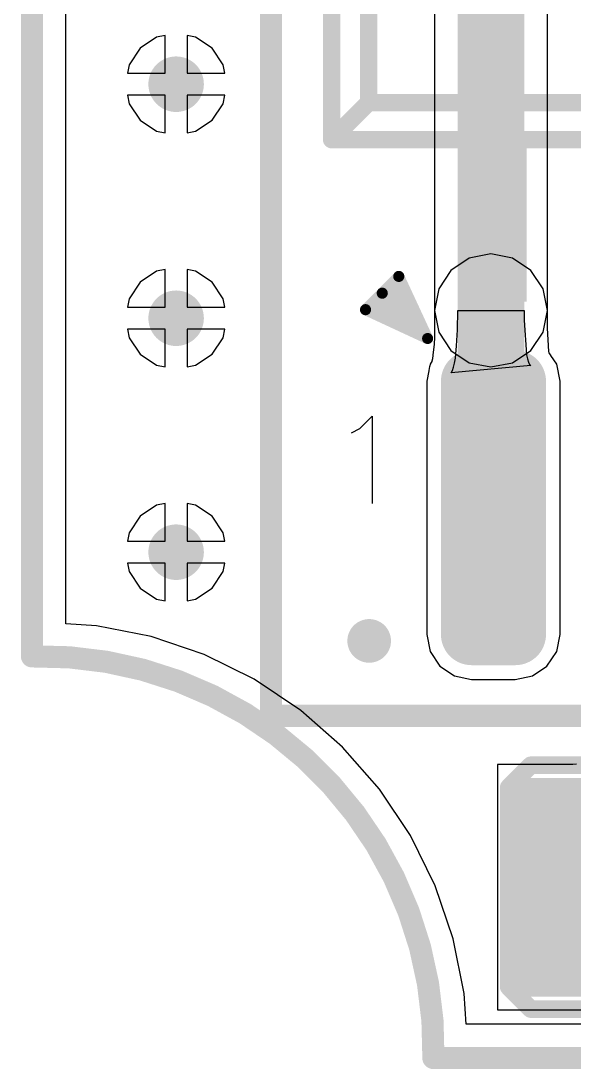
# Model space of a CAD drawing. Header units: millimetres. Extents: x 84.4 to 173.9, y 144 to 177.
# Drawn here: x 84.41 to 90.74, y 143.98 to 155.98 of the extents above; entities that cross this region are included whole.
import ezdxf

# ---------------------------------------------------------------- set-up
doc = ezdxf.new("R2010")
doc.units = ezdxf.units.MM
for name, color, linetype in [('BottomLayer', 5, 'Continuous'), ('KeepOutLayer', 6, 'Continuous'), ('Mechanical1', 6, 'Continuous'), ('MultiLayer', 9, 'Continuous'), ('TopLayer', 1, 'Continuous'), ('TopOverlay', 2, 'Continuous'), ('TopPaste', 8, 'Continuous'), ('TopSolder', 216, 'Continuous'), ('ViaHoleLayer', 16, 'Continuous')]:
    doc.layers.add(name, color=color, linetype=linetype)

# ---------------------------------------------------------------- blocks, each defined once
blk = doc.blocks.new('TO263_3')
at = {"layer": 'TopLayer', "const_width": 0.25}
for points in [[(-3.394, -4.519, 1), (-3.144, -4.519, 1)], [(-2.894, -4.519, 1), (-2.644, -4.519, 1)], [(-3.394, -7.419, 1), (-3.144, -7.419, 1)], [(-2.894, -7.419, 1), (-2.644, -7.419, 1)]]:
    blk.add_lwpolyline(points, format="xyb", close=True, dxfattribs=at)
at = {"layer": 'TopLayer'}
for points in [[(-3.269, -7.669), (-2.769, -7.669), (-3.269, -4.269), (-2.769, -4.269)], [(-3.519, -7.419), (-2.519, -7.419), (-3.519, -4.519), (-2.519, -4.519)]]:
    blk.add_solid(points, dxfattribs=at)
at = {"layer": 'TopOverlay'}
for p, q in [((-4.549, -5.061), (-4.407, -4.918)), ((-4.407, -4.918), (-4.407, -5.918)), ((-4.645, -5.109), (-4.549, -5.061))]:
    blk.add_line(p, q, dxfattribs=at)
for points, const_width in [([(-5.568, -8.35), (-5.568, 9.65)], 0.254), ([(-4.873, -1.753), (-4.873, 6.926)], 0.2), ([(-4.45, -1.329), (-4.45, 6.502)], 0.2), ([(-4.873, -1.753), (-4.45, -1.329)], 0.2), ([(-4.45, -1.329), (5.287, -1.329)], 0.2), ([(-4.873, -1.753), (5.71, -1.753)], 0.2), ([(-4.293, -3.511), (-4.104, -3.319)], 0.127), ([(-4.104, -3.319), (-3.774, -4.03)], 0.127), ([(-4.485, -3.7), (-4.293, -3.511)], 0.127), ([(-4.293, -3.511), (-3.774, -4.03)], 0.127), ([(-4.155, -3.497), (-3.977, -3.675)], 0.178), ([(-4.307, -3.649), (-4.129, -3.827)], 0.178), ([(-4.485, -3.7), (-3.774, -4.03)], 0.127), ([(-5.568, -8.35), (6.432, -8.35)], 0.254)]:
    blk.add_lwpolyline(points, dxfattribs=dict(at, const_width=const_width))
for points, const_width in [([(-4.5, -1.329, 1), (-4.4, -1.329, 1)], 0.1), ([(-4.5, -1.329, 1), (-4.4, -1.329, 1)], 0.1), ([(-4.5, -1.329, 1), (-4.4, -1.329, 1)], 0.1), ([(-4.923, -1.753, 1), (-4.823, -1.753, 1)], 0.1), ([(-4.923, -1.753, 1), (-4.823, -1.753, 1)], 0.1), ([(-4.923, -1.753, 1), (-4.823, -1.753, 1)], 0.1), ([(-4.136, -3.319, 1), (-4.072, -3.319, 1)], 0.0635), ([(-4.136, -3.319, 1), (-4.072, -3.319, 1)], 0.0635), ([(-4.325, -3.511, 1), (-4.261, -3.511, 1)], 0.0635), ([(-4.325, -3.511, 1), (-4.261, -3.511, 1)], 0.0635), ([(-4.325, -3.511, 1), (-4.261, -3.511, 1)], 0.0635), ([(-4.199, -3.497, 1), (-4.11, -3.497, 1)], 0.0889), ([(-4.351, -3.649, 1), (-4.263, -3.649, 1)], 0.0889), ([(-4.021, -3.675, 1), (-3.932, -3.675, 1)], 0.0889), ([(-4.517, -3.7, 1), (-4.453, -3.7, 1)], 0.0635), ([(-4.517, -3.7, 1), (-4.453, -3.7, 1)], 0.0635), ([(-4.174, -3.827, 1), (-4.085, -3.827, 1)], 0.0889), ([(-3.805, -4.03, 1), (-3.742, -4.03, 1)], 0.0635), ([(-3.805, -4.03, 1), (-3.742, -4.03, 1)], 0.0635), ([(-3.805, -4.03, 1), (-3.742, -4.03, 1)], 0.0635), ([(-4.318, -7.493, 1), (-4.568, -7.493, 1)], 0.25), ([(-4.631, -7.493, 1), (-4.506, -7.493, 1)], 0.125), ([(-4.38, -7.493, 1), (-4.256, -7.493, 1)], 0.125), ([(-5.632, -8.35, 1), (-5.505, -8.35, 1)], 0.127), ([(-5.632, -8.35, 1), (-5.505, -8.35, 1)], 0.127)]:
    blk.add_lwpolyline(points, format="xyb", close=True, dxfattribs=dict(at, const_width=const_width))
blk.add_solid([(-3.399, -3.607), (-2.64, -3.607), (-3.399, -1.728), (-2.64, -1.728)], dxfattribs=at)
at = {"layer": 'TopPaste', "const_width": 0.25}
for points in [[(-3.394, -4.519, 1), (-3.144, -4.519, 1)], [(-2.894, -4.519, 1), (-2.644, -4.519, 1)], [(-3.394, -7.419, 1), (-3.144, -7.419, 1)], [(-2.894, -7.419, 1), (-2.644, -7.419, 1)]]:
    blk.add_lwpolyline(points, format="xyb", close=True, dxfattribs=at)
at = {"layer": 'TopPaste'}
for points in [[(-3.269, -7.669), (-2.769, -7.669), (-3.269, -4.269), (-2.769, -4.269)], [(-3.519, -7.419), (-2.519, -7.419), (-3.519, -4.519), (-2.519, -4.519)]]:
    blk.add_solid(points, dxfattribs=at)
at = {"layer": 'TopSolder', "const_width": 0.352}
for points in [[(-3.445, -4.519, 1), (-3.093, -4.519, 1)], [(-2.945, -4.519, 1), (-2.593, -4.519, 1)], [(-3.445, -7.419, 1), (-3.093, -7.419, 1)], [(-2.945, -7.419, 1), (-2.593, -7.419, 1)]]:
    blk.add_lwpolyline(points, format="xyb", close=True, dxfattribs=at)
at = {"layer": 'TopSolder'}
for points in [[(-3.269, -7.771), (-2.769, -7.771), (-3.269, -4.167), (-2.769, -4.167)], [(-3.621, -7.419), (-2.417, -7.419), (-3.621, -4.519), (-2.417, -4.519)]]:
    blk.add_solid(points, dxfattribs=at)
blk = doc.blocks.new('DIO_SMD_106_17')
at = {"layer": 'Mechanical1', "const_width": 0.1}
for points in [[(0.127, -0.2), (0.127, 0.2)], [(-0.073, 0), (0.327, 0)]]:
    blk.add_lwpolyline(points, dxfattribs=at)
at = {"layer": 'Mechanical1', "const_width": 0.05}
for points in [[(0.102, 0.2, 1), (0.152, 0.2, 1)], [(-0.098, 0, 1), (-0.048, 0, 1)], [(0.302, 0, 1), (0.352, 0, 1)], [(0.102, -0.2, 1), (0.152, -0.2, 1)]]:
    blk.add_lwpolyline(points, format="xyb", close=True, dxfattribs=at)
at = {"layer": 'TopLayer'}
for points in [[(-0.889, 1.15), (-3.175, 1.15), (-0.889, -1.15), (-3.175, -1.15)], [(3.175, 1.15), (0.889, 1.15), (3.175, -1.15), (0.889, -1.15)]]:
    blk.add_solid(points, dxfattribs=at)
at = {"layer": 'TopOverlay', "const_width": 0.2}
for points in [[(-3.302, 1.143), (-3.048, 1.397)], [(-3.048, 1.397), (-1.073, 1.397)], [(1.327, 1.397), (3.429, 1.397)], [(3.429, -1.397), (3.429, 1.397)], [(-3.302, -1.143), (-3.302, 1.143)], [(-0.257, -0.627), (-0.257, 0.373)], [(-0.157, -0.127), (0.343, 0.373)], [(0.343, -0.627), (0.343, 0.373)], [(0.243, -0.427), (0.243, 0.173)], [(0.093, -0.277), (0.093, 0.023)], [(-0.157, -0.127), (0.343, -0.627)], [(-3.302, -1.143), (-3.048, -1.397)], [(-3.048, -1.397), (-1.073, -1.397)], [(1.327, -1.397), (3.429, -1.397)]]:
    blk.add_lwpolyline(points, dxfattribs=at)
at = {"layer": 'TopOverlay', "const_width": 0.1}
for points in [[(-3.098, 1.397, 1), (-2.998, 1.397, 1)], [(-3.098, 1.397, 1), (-2.998, 1.397, 1)], [(-1.123, 1.397, 1), (-1.023, 1.397, 1)], [(1.277, 1.397, 1), (1.377, 1.397, 1)], [(3.379, 1.397, 1), (3.479, 1.397, 1)], [(3.379, 1.397, 1), (3.479, 1.397, 1)], [(-3.352, 1.143, 1), (-3.252, 1.143, 1)], [(-3.352, 1.143, 1), (-3.252, 1.143, 1)], [(-0.307, 0.373, 1), (-0.207, 0.373, 1)], [(0.293, 0.373, 1), (0.393, 0.373, 1)], [(0.293, 0.373, 1), (0.393, 0.373, 1)], [(0.193, 0.173, 1), (0.293, 0.173, 1)], [(0.043, 0.023, 1), (0.143, 0.023, 1)], [(-0.207, -0.127, 1), (-0.107, -0.127, 1)], [(-0.207, -0.127, 1), (-0.107, -0.127, 1)], [(0.043, -0.277, 1), (0.143, -0.277, 1)], [(0.193, -0.427, 1), (0.293, -0.427, 1)], [(-0.307, -0.627, 1), (-0.207, -0.627, 1)], [(0.293, -0.627, 1), (0.393, -0.627, 1)], [(0.293, -0.627, 1), (0.393, -0.627, 1)], [(-3.352, -1.143, 1), (-3.252, -1.143, 1)], [(-3.352, -1.143, 1), (-3.252, -1.143, 1)], [(-3.098, -1.397, 1), (-2.998, -1.397, 1)], [(-3.098, -1.397, 1), (-2.998, -1.397, 1)], [(-1.123, -1.397, 1), (-1.023, -1.397, 1)], [(1.277, -1.397, 1), (1.377, -1.397, 1)], [(3.379, -1.397, 1), (3.479, -1.397, 1)], [(3.379, -1.397, 1), (3.479, -1.397, 1)]]:
    blk.add_lwpolyline(points, format="xyb", close=True, dxfattribs=at)
at = {"layer": 'TopPaste'}
for points in [[(-0.889, 1.15), (-3.175, 1.15), (-0.889, -1.15), (-3.175, -1.15)], [(3.175, 1.15), (0.889, 1.15), (3.175, -1.15), (0.889, -1.15)]]:
    blk.add_solid(points, dxfattribs=at)
at = {"layer": 'TopSolder'}
for points in [[(-0.787, 1.252), (-3.277, 1.252), (-0.787, -1.252), (-3.277, -1.252)], [(3.277, 1.252), (0.787, 1.252), (3.277, -1.252), (0.787, -1.252)]]:
    blk.add_solid(points, dxfattribs=at)

msp = doc.modelspace()

# ---------------------------------------------------------------- linework, layer by layer
at = {"layer": 'BottomLayer'}
for p, q in [((90.439, 152.666), (90.439, 163.258)), ((89.144, 162.99), (89.144, 152.666)), ((84.922, 149.079), (84.922, 156.72)), ((85.962, 155.795), (85.773, 155.669)), ((86.058, 155.814), (85.962, 155.795)), ((86.058, 155.384), (86.058, 155.814)), ((86.408, 155.795), (86.312, 155.814)), ((86.312, 155.814), (86.312, 155.384)), ((86.597, 155.669), (86.408, 155.795)), ((85.773, 155.669), (85.647, 155.48)), ((86.723, 155.48), (86.597, 155.669)), ((85.647, 155.48), (85.628, 155.384)), ((86.742, 155.384), (86.723, 155.48)), ((85.628, 155.384), (86.058, 155.384)), ((86.312, 155.384), (86.742, 155.384)), ((86.058, 155.13), (85.628, 155.13)), ((85.628, 155.13), (85.647, 155.034)), ((86.058, 154.7), (86.058, 155.13)), ((86.742, 155.13), (86.312, 155.13)), ((86.312, 155.13), (86.312, 154.7)), ((86.723, 155.034), (86.742, 155.13)), ((85.647, 155.034), (85.773, 154.845)), ((86.597, 154.845), (86.723, 155.034)), ((85.773, 154.845), (85.962, 154.719)), ((86.408, 154.719), (86.597, 154.845)), ((85.962, 154.719), (86.058, 154.7)), ((86.312, 154.7), (86.408, 154.719)), ((85.962, 153.116), (85.773, 152.989)), ((86.058, 153.135), (85.962, 153.116)), ((86.058, 152.704), (86.058, 153.135)), ((86.408, 153.116), (86.312, 153.135)), ((86.312, 153.135), (86.312, 152.704)), ((86.597, 152.989), (86.408, 153.116)), ((85.773, 152.989), (85.647, 152.8)), ((86.723, 152.8), (86.597, 152.989)), ((85.647, 152.8), (85.628, 152.704)), ((86.742, 152.704), (86.723, 152.8)), ((85.628, 152.704), (86.058, 152.704)), ((86.312, 152.704), (86.742, 152.704)), ((89.144, 152.666), (89.194, 152.418)), ((90.39, 152.418), (90.439, 152.666)), ((86.058, 152.45), (85.628, 152.45)), ((85.628, 152.45), (85.647, 152.354)), ((86.058, 152.02), (86.058, 152.45)), ((86.742, 152.45), (86.312, 152.45)), ((86.312, 152.45), (86.312, 152.02)), ((86.723, 152.354), (86.742, 152.45)), ((85.647, 152.354), (85.773, 152.165)), ((86.597, 152.165), (86.723, 152.354)), ((89.194, 152.418), (89.334, 152.208)), ((90.25, 152.208), (90.39, 152.418)), ((89.334, 152.208), (89.544, 152.068)), ((90.04, 152.068), (90.25, 152.208)), ((85.773, 152.165), (85.962, 152.039)), ((86.408, 152.039), (86.597, 152.165)), ((89.544, 152.068), (89.792, 152.019)), ((89.792, 152.019), (90.04, 152.068)), ((85.962, 152.039), (86.058, 152.02)), ((86.312, 152.02), (86.408, 152.039)), ((85.962, 150.436), (85.773, 150.31)), ((86.058, 150.455), (85.962, 150.436)), ((86.058, 150.025), (86.058, 150.455)), ((86.408, 150.436), (86.312, 150.455)), ((86.312, 150.455), (86.312, 150.025)), ((86.597, 150.31), (86.408, 150.436)), ((85.773, 150.31), (85.647, 150.121)), ((86.723, 150.121), (86.597, 150.31)), ((85.647, 150.121), (85.628, 150.025)), ((85.628, 150.025), (86.058, 150.025)), ((86.312, 150.025), (86.742, 150.025)), ((86.742, 150.025), (86.723, 150.121)), ((86.058, 149.771), (85.628, 149.771)), ((85.628, 149.771), (85.647, 149.675)), ((85.647, 149.675), (85.773, 149.486)), ((86.058, 149.34), (86.058, 149.771)), ((86.742, 149.771), (86.312, 149.771)), ((86.312, 149.771), (86.312, 149.34)), ((86.597, 149.486), (86.723, 149.675)), ((86.723, 149.675), (86.742, 149.771)), ((85.773, 149.486), (85.962, 149.359)), ((86.408, 149.359), (86.597, 149.486)), ((85.962, 149.359), (86.058, 149.34)), ((86.312, 149.34), (86.408, 149.359)), ((85.272, 149.056), (84.922, 149.079)), ((85.9, 148.931), (85.272, 149.056)), ((86.506, 148.726), (85.9, 148.931)), ((87.08, 148.443), (86.506, 148.726)), ((87.612, 148.087), (87.08, 148.443)), ((88.093, 147.665), (87.612, 148.087)), ((88.515, 147.184), (88.093, 147.665)), ((88.87, 146.652), (88.515, 147.184)), ((89.153, 146.078), (88.87, 146.652)), ((89.359, 145.472), (89.153, 146.078)), ((89.484, 144.845), (89.359, 145.472)), ((89.507, 144.495), (89.484, 144.845)), ((115.135, 144.495), (89.507, 144.495))]:
    msp.add_line(p, q, dxfattribs=at)
at = {"layer": 'BottomLayer', "const_width": 0.762}
msp.add_lwpolyline([(89.792, 152.666), (89.792, 163.258)], dxfattribs=at)
at = {"layer": 'BottomLayer'}
for points, const_width in [([(86.026, 155.257, 1), (86.344, 155.257, 1)], 0.318), ([(89.601, 152.666, 1), (89.982, 152.666, 1)], 0.381), ([(89.633, 152.666, 1), (89.951, 152.666, 1)], 0.318), ([(86.026, 152.577, 1), (86.344, 152.577, 1)], 0.318), ([(86.026, 149.898, 1), (86.344, 149.898, 1)], 0.318)]:
    msp.add_lwpolyline(points, format="xyb", close=True, dxfattribs=dict(at, const_width=const_width))
at = {"layer": 'KeepOutLayer', "const_width": 0.254}
for points in [[(84.534, 148.705), (84.534, 156.961)], [(89.133, 144.106), (137.179, 144.106)]]:
    msp.add_lwpolyline(points, dxfattribs=at)
msp.add_lwpolyline([(84.534, 148.705, -0.427293), (89.133, 144.106)], format="xyb", dxfattribs=at)
at = {"layer": 'KeepOutLayer', "const_width": 0.127}
for points in [[(84.47, 148.705, 1), (84.597, 148.705, 1)], [(84.47, 148.705, 1), (84.597, 148.705, 1)], [(89.069, 144.106, 1), (89.196, 144.106, 1)], [(89.069, 144.106, 1), (89.196, 144.106, 1)]]:
    msp.add_lwpolyline(points, format="xyb", close=True, dxfattribs=at)
at = {"layer": 'MultiLayer', "const_width": 0.318}
for points in [[(86.026, 155.257, 1), (86.344, 155.257, 1)], [(89.633, 152.666, 1), (89.951, 152.666, 1)], [(86.026, 152.577, 1), (86.344, 152.577, 1)], [(86.026, 149.898, 1), (86.344, 149.898, 1)]]:
    msp.add_lwpolyline(points, format="xyb", close=True, dxfattribs=at)
at = {"layer": 'TopLayer'}
for p, q in [((84.922, 149.079), (84.922, 156.72)), ((85.962, 155.795), (85.773, 155.669)), ((86.058, 155.814), (85.962, 155.795)), ((86.058, 155.384), (86.058, 155.814)), ((86.408, 155.795), (86.312, 155.814)), ((86.312, 155.814), (86.312, 155.384)), ((86.597, 155.669), (86.408, 155.795)), ((85.773, 155.669), (85.647, 155.48)), ((86.723, 155.48), (86.597, 155.669)), ((85.647, 155.48), (85.628, 155.384)), ((86.742, 155.384), (86.723, 155.48)), ((85.628, 155.384), (86.058, 155.384)), ((86.312, 155.384), (86.742, 155.384)), ((86.058, 155.13), (85.628, 155.13)), ((85.628, 155.13), (85.647, 155.034)), ((86.058, 154.7), (86.058, 155.13)), ((86.742, 155.13), (86.312, 155.13)), ((86.312, 155.13), (86.312, 154.7)), ((86.723, 155.034), (86.742, 155.13)), ((85.647, 155.034), (85.773, 154.845)), ((86.597, 154.845), (86.723, 155.034)), ((85.773, 154.845), (85.962, 154.719)), ((86.408, 154.719), (86.597, 154.845)), ((85.962, 154.719), (86.058, 154.7)), ((86.312, 154.7), (86.408, 154.719)), ((89.544, 153.264), (89.334, 153.124)), ((89.792, 153.314), (89.544, 153.264)), ((90.04, 153.264), (89.792, 153.314)), ((90.25, 153.124), (90.04, 153.264)), ((85.962, 153.116), (85.773, 152.989)), ((86.058, 153.135), (85.962, 153.116)), ((86.058, 152.704), (86.058, 153.135)), ((86.408, 153.116), (86.312, 153.135)), ((86.312, 153.135), (86.312, 152.704)), ((86.597, 152.989), (86.408, 153.116)), ((89.334, 153.124), (89.194, 152.914)), ((90.39, 152.914), (90.25, 153.124)), ((85.773, 152.989), (85.647, 152.8)), ((86.723, 152.8), (86.597, 152.989)), ((89.194, 152.914), (89.144, 152.666)), ((90.439, 152.666), (90.39, 152.914)), ((85.647, 152.8), (85.628, 152.704)), ((86.742, 152.704), (86.723, 152.8)), ((85.628, 152.704), (86.058, 152.704)), ((86.312, 152.704), (86.742, 152.704)), ((89.144, 152.666), (89.144, 152.355)), ((89.408, 152.444), (89.411, 152.666)), ((89.411, 152.666), (90.173, 152.666)), ((90.173, 152.666), (90.174, 152.555)), ((90.439, 152.464), (90.439, 152.666)), ((90.174, 152.555), (90.2, 152.159)), ((86.058, 152.45), (85.628, 152.45)), ((85.628, 152.45), (85.647, 152.354)), ((86.058, 152.02), (86.058, 152.45)), ((86.742, 152.45), (86.312, 152.45)), ((86.312, 152.45), (86.312, 152.02)), ((86.723, 152.354), (86.742, 152.45)), ((89.399, 152.261), (89.408, 152.444)), ((90.457, 152.195), (90.439, 152.464)), ((85.647, 152.354), (85.773, 152.165)), ((86.597, 152.165), (86.723, 152.354)), ((89.144, 152.355), (89.141, 152.281)), ((89.141, 152.281), (89.128, 152.153)), ((89.385, 152.118), (89.399, 152.261)), ((90.461, 152.18), (90.457, 152.195)), ((85.773, 152.165), (85.962, 152.039)), ((86.408, 152.039), (86.597, 152.165)), ((89.108, 152.07), (89.096, 152.052)), ((89.113, 152.08), (89.108, 152.071)), ((89.108, 152.071), (89.108, 152.07)), ((89.115, 152.086), (89.113, 152.08)), ((89.121, 152.113), (89.115, 152.086)), ((89.128, 152.153), (89.121, 152.113)), ((89.375, 152.062), (89.385, 152.118)), ((90.2, 152.159), (90.21, 152.112)), ((90.21, 152.112), (90.221, 152.075)), ((90.221, 152.075), (90.234, 152.049)), ((90.475, 152.158), (90.461, 152.18)), ((90.478, 152.154), (90.475, 152.158)), ((90.479, 152.152), (90.478, 152.154)), ((90.546, 152.052), (90.479, 152.152)), ((85.962, 152.039), (86.058, 152.02)), ((86.312, 152.02), (86.408, 152.039)), ((89.08, 151.973), (89.057, 151.856)), ((89.081, 151.977), (89.08, 151.974)), ((89.08, 151.974), (89.08, 151.973)), ((89.09, 152.024), (89.081, 151.977)), ((89.091, 152.029), (89.09, 152.024)), ((89.092, 152.031), (89.091, 152.029)), ((89.096, 152.052), (89.092, 152.031)), ((90.249, 152.034), (89.338, 151.952)), ((89.338, 151.952), (89.352, 151.979)), ((89.352, 151.979), (89.364, 152.015)), ((89.364, 152.015), (89.375, 152.062)), ((90.234, 152.049), (90.249, 152.034)), ((90.585, 151.856), (90.546, 152.052)), ((89.057, 151.856), (89.057, 148.956)), ((90.585, 148.956), (90.585, 151.856)), ((85.962, 150.436), (85.773, 150.31)), ((86.058, 150.455), (85.962, 150.436)), ((86.058, 150.025), (86.058, 150.455)), ((86.408, 150.436), (86.312, 150.455)), ((86.312, 150.455), (86.312, 150.025)), ((86.597, 150.31), (86.408, 150.436)), ((85.773, 150.31), (85.647, 150.121)), ((86.723, 150.121), (86.597, 150.31)), ((85.647, 150.121), (85.628, 150.025)), ((85.628, 150.025), (86.058, 150.025)), ((86.312, 150.025), (86.742, 150.025)), ((86.742, 150.025), (86.723, 150.121)), ((86.058, 149.771), (85.628, 149.771)), ((85.628, 149.771), (85.647, 149.675)), ((85.647, 149.675), (85.773, 149.486)), ((86.058, 149.34), (86.058, 149.771)), ((86.742, 149.771), (86.312, 149.771)), ((86.312, 149.771), (86.312, 149.34)), ((86.597, 149.486), (86.723, 149.675)), ((86.723, 149.675), (86.742, 149.771)), ((85.773, 149.486), (85.962, 149.359)), ((86.408, 149.359), (86.597, 149.486)), ((85.962, 149.359), (86.058, 149.34)), ((86.312, 149.34), (86.408, 149.359)), ((85.272, 149.056), (84.922, 149.079)), ((85.9, 148.931), (85.272, 149.056)), ((89.057, 148.956), (89.096, 148.759)), ((90.546, 148.759), (90.585, 148.956)), ((86.506, 148.726), (85.9, 148.931)), ((87.08, 148.443), (86.506, 148.726)), ((89.096, 148.759), (89.207, 148.592)), ((90.434, 148.592), (90.546, 148.759)), ((89.207, 148.592), (89.374, 148.481)), ((90.267, 148.481), (90.434, 148.592)), ((89.374, 148.481), (89.571, 148.442)), ((90.071, 148.442), (90.267, 148.481)), ((87.612, 148.087), (87.08, 148.443)), ((89.571, 148.442), (90.071, 148.442)), ((88.093, 147.665), (87.612, 148.087)), ((88.515, 147.184), (88.093, 147.665)), ((90.73, 147.466), (89.868, 147.466)), ((89.868, 147.466), (89.868, 144.658)), ((90.732, 147.467), (90.73, 147.466)), ((90.774, 147.471), (90.732, 147.467)), ((88.87, 146.652), (88.515, 147.184)), ((89.153, 146.078), (88.87, 146.652)), ((89.359, 145.472), (89.153, 146.078)), ((89.484, 144.845), (89.359, 145.472)), ((89.507, 144.495), (89.484, 144.845)), ((89.868, 144.658), (92.662, 144.658)), ((119.135, 144.495), (89.507, 144.495))]:
    msp.add_line(p, q, dxfattribs=at)
for points, const_width in [([(86.026, 155.257, 1), (86.344, 155.257, 1)], 0.318), ([(89.601, 152.666, 1), (89.982, 152.666, 1)], 0.381), ([(89.633, 152.666, 1), (89.951, 152.666, 1)], 0.318), ([(86.026, 152.577, 1), (86.344, 152.577, 1)], 0.318), ([(89.601, 150.435, 1), (89.982, 150.435, 1)], 0.381), ([(89.601, 150.435, 1), (89.982, 150.435, 1)], 0.381), ([(89.63, 150.406, 1), (90.011, 150.406, 1)], 0.381), ([(86.026, 149.898, 1), (86.344, 149.898, 1)], 0.318)]:
    msp.add_lwpolyline(points, format="xyb", close=True, dxfattribs=dict(at, const_width=const_width))
at = {"layer": 'TopLayer', "const_width": 0.762}
for points in [[(89.792, 150.435), (89.792, 152.666)], [(89.792, 150.435), (89.821, 150.406)]]:
    msp.add_lwpolyline(points, dxfattribs=at)
at = {"layer": 'ViaHoleLayer', "const_width": 0.191}
for points in [[(86.09, 155.257, 1), (86.28, 155.257, 1)], [(89.697, 152.666, 1), (89.887, 152.666, 1)], [(86.09, 152.577, 1), (86.28, 152.577, 1)], [(86.09, 149.898, 1), (86.28, 149.898, 1)]]:
    msp.add_lwpolyline(points, format="xyb", close=True, dxfattribs=at)

# ---------------------------------------------------------------- block references
at = {"rotation": 360}
for name, p in [('TO263_3', (92.84, 156.375)), ('DIO_SMD_106_17', (93.297, 146.062))]:
    msp.add_blockref(name, p, dxfattribs=at)

doc.saveas('drawing.dxf')
